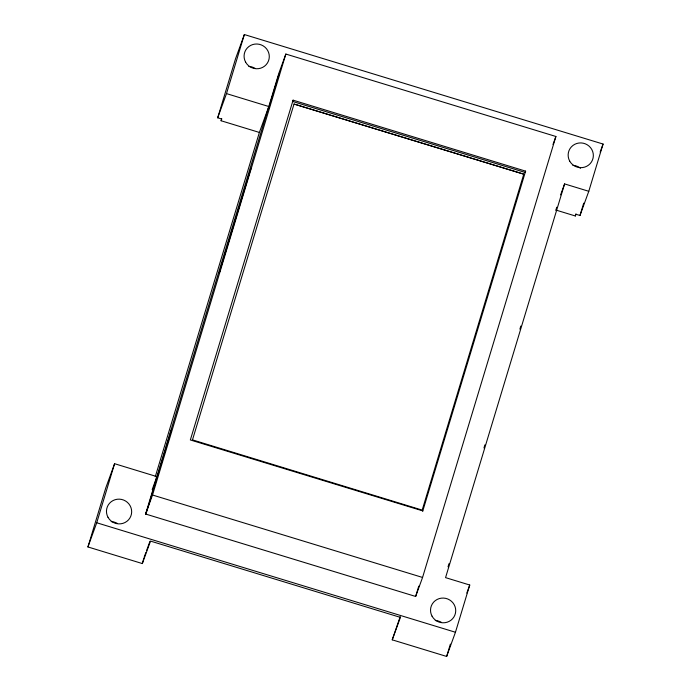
<?xml version="1.0" encoding="UTF-8"?>
<svg xmlns="http://www.w3.org/2000/svg" width="691" height="691" viewBox="0 0 691 691"><rect width="100%" height="100%" fill="white"/><g stroke="black" fill="none" stroke-linecap="round" stroke-linejoin="round"><path stroke-width="1.04" d="M217.691 117.798L226.493 93.605L268.816 106.526L259.384 132.447L221.094 120.752L221.725 119.025L217.691 117.798L235.545 58.744L244.355 34.55L603.07 144.048L588.784 191.295L564.599 183.91L445.557 577.633L469.742 585.018L455.455 632.256L446.645 656.45L392.238 639.84L400.409 617.383L150.517 541.096L142.337 563.562L87.93 546.952L105.783 487.898L114.585 463.704L156.909 476.626L152.193 489.582M87.93 546.952L96.731 522.767L114.585 463.704M226.493 93.605L244.355 34.55M221.094 120.752L221.707 118.714M155.268 476.764L259.384 132.447M145.602 514.026L278.931 73.056L285.849 54.053L555.901 136.481L422.564 577.451L415.645 596.454L145.602 514.026L152.521 495.024L285.849 54.053M145.922 514.121L171.532 429.439M268.644 108.271L278.948 74.187M143.797 558.397L142.337 563.562M422.711 511.193L525.609 171.143L293.088 100.169L190.345 439.951L422.866 510.925M192.452 439.977L294.029 104.047L523.778 174.175L422.192 510.105L192.487 439.891M392.238 639.84L400.227 616.562M415.645 596.454L418.772 586.132M448.027 566.827L448.96 563.726M483.959 447.984L484.892 444.883M519.891 329.141L520.833 326.04M555.823 210.306L556.765 207.205M556.177 210.133L575.327 215.981L575.948 213.916M446.645 656.45L450.377 644.124M575.327 215.981L575.948 214.253L579.982 215.48L583.705 203.154M250.202 170.435L250.824 168.708L219.263 272.746L219.893 271.019M293.088 100.169L292.613 101.465L525.134 172.439L525.609 171.143M294.029 104.047L523.778 174.175M144.091 557.412L145.931 552.377M146.656 550.364L149.964 541.286M552.99 144.488L555.901 136.481M560.608 194.879L564.599 183.91M600.134 152.106L603.07 144.048M579.982 215.48L588.784 191.295M466.805 593.077L469.742 585.018M152.521 495.024L422.564 577.451M96.731 522.767L455.455 632.256M572.882 165.391A12.645 12.343 20 0 1 580.492 168.259M248.829 66.474A12.645 12.343 20 0 1 255.091 68.383M111.208 521.619A12.645 12.343 20 0 1 117.47 523.528M435.27 620.535A12.645 12.343 20 0 1 441.523 622.444M432.048 616.173A12.645 12.343 20 0 0 453.875 617.054A12.645 12.343 20 0 0 443.441 598.069A12.645 12.343 20 0 0 432.048 616.173M569.669 161.038A12.645 12.343 20 0 0 591.496 161.919A12.645 12.343 20 0 0 581.062 142.925A12.645 12.343 20 0 0 569.669 161.038M245.607 62.121A12.645 12.343 20 0 0 267.443 63.002A12.645 12.343 20 0 0 257 44.008A12.645 12.343 20 0 0 245.607 62.121M107.986 517.257A12.645 12.343 20 0 0 129.822 518.138A12.645 12.343 20 0 0 119.388 499.152A12.645 12.343 20 0 0 107.986 517.257"/></g></svg>
